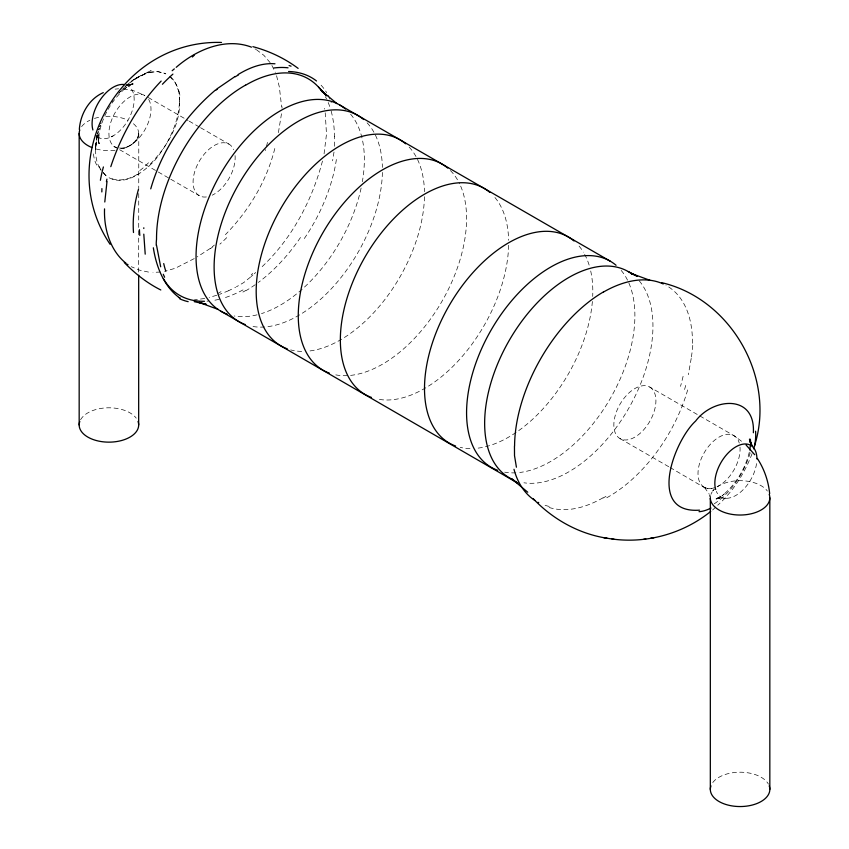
<?xml version="1.0" encoding="UTF-8"?>
<svg xmlns="http://www.w3.org/2000/svg" width="849" height="849" viewBox="0 0 849 849"><rect width="100%" height="100%" fill="white"/><g stroke="black" fill="none" stroke-linecap="round" stroke-linejoin="round"><path stroke-width="0.64" stroke-dasharray="4.25 3.18" d="M95.629 149.254L95.714 146.389M692.476 343.293L692.466 340.481A125.641 72.43 -59.3 0 0 666.019 285.349M109.086 177.781C125.748 186.164 143.258 172.177 154.433 160.822C168.622 143.746 179.118 122.129 179.574 99.651M179.648 101.148C179.712 92.021 177.154 82.045 169.704 76.123M179.574 101.254C180.455 125.758 165.98 148.013 149.456 164.929M334.58 146.272L334.538 136.647M95.746 145.932L97.433 134.736M334.007 152.045L332.585 160.79M691.426 356.962L692.444 349.544A54.92 45.857 1.7 0 0 692.731 343.293M691.213 358.427L688.327 374.685M278.398 132.635L281.518 113.586A48.881 40.858 3.9 0 0 281.688 112.63M324.074 153.828L326.494 134.11L325.209 112.811M97.412 134.885C94.992 146.049 94.228 158.625 100.002 168.94M97.656 133.845L98.208 131.691M97.699 133.654L98.261 131.468M322.471 161.045C311.742 201.606 291.048 240.193 259.921 268.719M749.296 452.146C745.157 469.083 735.563 484.79 722.032 495.837L724.186 494.107L715.452 499.626L721.406 496.495L716.089 499L719.899 497.694L714.954 498.915L721.608 497.673L717.118 498.204L726.213 498.289M274.8 148.522C266.703 181.198 248.831 210.711 225.399 234.664M685.727 385.425L684.39 390.116M98.675 130.056L99.174 128.411M98.739 129.823L99.237 128.178M750.208 452.857C744 472.935 731.976 491.964 714.306 503.775M99.704 126.766L100.278 125.121M99.779 126.533L100.161 125.429M100.766 123.774L100.967 123.232M100.872 123.476L101.084 122.935M752.087 453.663C744.669 473.116 733.324 491.253 717.766 505.208M112.355 101.593L112.991 100.691M118.764 93.273L119.433 92.499M118.881 93.135L119.55 92.371M119.773 92.117L120.452 91.363M119.889 91.989L120.569 91.236M120.908 90.864L121.598 90.132M121.938 89.771L122.627 89.049M122.978 88.699L123.678 87.999M714.635 489.003L712.767 490.86L714.062 489.512A29.757 17.182 0 0 0 710.953 494.33M124.028 87.659L124.718 86.991M125.068 86.662L134.726 78.999M712.64 509.984L716.057 506.8M125.291 86.449L128.125 83.934M251.028 276.615L252.917 274.917M250.497 277.092L243.695 282.6L236.468 286.782M214.404 245.032L212.25 246.868M255.719 272.529L254.329 273.707M128.602 83.531L139.682 76.07L149.562 72.282M210.34 248.386L197.191 256.897M135.49 78.511L147.45 72.844M137.623 77.217L151.111 70.531L131.637 80.931L136.063 78.161M605.942 496.378L603.087 498.066M136.201 78.076L137.018 77.588M137.368 174.31C129.165 179.436 118.319 182.153 109.234 177.674M245.478 290.634L242.92 292.077M194.219 258.605L175.191 268.295L164.632 271.351M111.24 136.88L113.129 135.882M231.586 289.233L228.795 290.634M228.721 290.676L219.509 294.391M234.833 287.599L235.587 287.227M216.697 295.293L209.172 297.415M147.8 72.738L148.862 72.452M715.251 487.528L711.441 488.557L713.256 488.111A29.757 17.182 -60 0 1 704.161 452.825A29.757 17.182 -60 0 1 739.267 443.051M149.137 72.367L157.787 71.56L165.406 73.481M204.726 298.487L194.4 299.846M149.806 72.218L158.147 71.698L165.81 73.895M127.297 84.762L134.046 83.807L129.101 85.017L132.911 83.722L127.594 86.227L133.548 83.096L124.814 88.604L126.968 86.885C112.079 99.11 101.795 116.929 98.654 135.936L99.068 133.208L98.664 143.523L98.399 136.806L98.887 142.664L98.102 138.705L99.524 143.598L96.542 136.434M160.429 272.02L152.979 272.391M115.146 89.145L118.573 88.763M126.352 84.804L129.664 84.635M123.296 88.954L133.93 90.822L144.839 95.544A29.757 17.182 -60 0 0 115.082 112.715A29.757 17.182 -60 0 0 115.082 147.079L118.499 149.042M119.391 148.002C128.666 149.328 139.172 140.085 138.79 132.136L138.674 273.919M148.522 272.083L139.576 270.162L131.287 266.692M116.801 147.609L113.883 146.516L115.082 147.079M255.04 48.913L255.719 49.284M148.246 97.508L188.053 120.494M189.189 121.152L199.419 127.053M200.555 127.711L228.986 144.128M649.761 387.059A29.757 17.182 -60 0 1 640.326 433.149A29.757 17.182 -60 0 1 614.559 418.27A29.757 17.182 -60 0 1 649.761 387.059L698.663 415.288M699.799 415.946L733.918 435.643L743.491 442.711M119.635 149.7L157.161 171.371M158.296 172.029L169.673 178.587M170.808 179.245L199.239 195.663M620.014 438.593L668.906 466.823M670.052 467.481L705.954 488.515L704.192 486.944L709.35 494.33M256.387 49.677L263.89 55.344L270.141 62.677M106.083 175.754L100.193 169.259M169.567 76.251L175.403 82.884L178.736 91.363M105.934 175.637L101.402 170.702L97.815 163.772M271.913 65.458L275.32 72.388M96.043 135.447L96.977 137.273M276.562 75.72L279.342 86.969L281.613 106.634M324.36 108.385L324.509 109.118M179.574 97.677L179.648 99.439M281.985 106.634A48.881 40.858 3.9 0 1 282.017 108.184M267.477 142.377A128.581 55.705 -66.5 0 1 265.291 150.56M226.715 237.656A124.145 76.728 -62 0 1 219.923 244.13M212.43 247.123A65.935 58.952 60.8 0 1 210.488 248.598M179.107 91.066A55.365 33.111 -57 0 1 180.052 97.391M321.071 85.197A128.666 72.526 -51.9 0 1 326.663 92.647M328.096 95.226A128.666 72.526 -51.9 0 1 331.227 102.58M251.251 274.811A33.737 14.231 -26.5 0 1 252.694 273.484M217.843 293.542A62.221 7.344 -22.3 0 1 220.995 291.663M325.379 96.733A125.641 72.43 -60.7 0 1 326.557 98.972M328.181 102.506A125.641 72.43 -60.7 0 1 330.41 108.587M331.152 111.092A125.641 72.43 -60.7 0 1 334.421 136.71M242.984 289.902A125.408 72.027 -56.9 0 1 223.574 298.105M219.084 299.315A125.408 72.027 -56.9 0 1 213.651 300.419M208.334 301.077A125.408 72.027 -56.9 0 1 207.039 301.172M300.482 237.497A125.44 71.422 -59.5 0 1 258.372 282.43M255.209 284.712A125.44 71.422 -59.5 0 1 245.775 290.772M336.384 159.506A124.952 73.874 -59.6 0 1 303.263 240.065M409.165 147.11A119.009 68.716 -60 0 1 424.468 191.704M424.468 196.703A119.009 68.716 -60 0 1 309.365 351.008M301.692 351.412A119.009 68.716 -60 0 1 290.729 349.905M450.394 170.532A119.009 68.716 -60 0 1 459.596 183.745M460.667 186.122A119.009 68.716 -60 0 1 433.924 314.172A119.009 68.716 -60 0 1 332.808 374.197M367.086 122.818A119.009 68.716 -60 0 1 382.4 167.412M382.4 172.411A119.009 68.716 -60 0 1 267.286 326.716M264.697 326.971A119.009 68.716 -60 0 1 252.217 326.398M350.637 114.212A119.009 68.716 -60 0 1 362.353 181.728M361.112 188.075A119.009 68.716 -60 0 1 261.513 313.589M257.045 314.841A119.009 68.716 -60 0 1 234.154 315.977M579.092 246.104A119.009 68.716 -60 0 1 583.412 252.153M584.653 254.339A119.009 68.716 -60 0 1 589.556 266.501M590.702 270.99A119.009 68.716 -60 0 1 592.698 296.418M592.379 301.469A119.009 68.716 -60 0 1 477.679 448.176M470.006 448.58A119.009 68.716 -60 0 1 460.222 447.37M621.171 270.396A119.009 68.716 -60 0 1 615.939 388.025A119.009 68.716 -60 0 1 519.758 472.479M515.874 472.808A119.009 68.716 -60 0 1 504.677 472.161M639.233 280.828A119.009 68.716 -60 0 1 628.801 408.146A119.009 68.716 -60 0 1 523.95 482.784M494.935 197.52A119.009 68.716 -60 0 1 508.625 240.288M508.625 245.287A119.009 68.716 -60 0 1 463.586 354.85A119.009 68.716 -60 0 1 378.452 399.285M756.555 463.607A29.757 17.182 -60 0 1 737.919 494.129A29.757 17.182 -60 0 1 716.312 491.38M602.992 497.801A125.429 73.141 -60.7 0 1 548.741 507.362M549.176 506.428A124.952 72.696 -58.8 0 1 542.617 504.433M683.095 376.309A128.188 62.465 -64.5 0 1 680.505 386.369M687.669 389.946A125.408 76.919 -60.2 0 1 606.006 498.193M125.694 84.858A29.757 17.182 -60 0 1 128.316 119.645A29.757 17.182 -60 0 1 96.797 136.328M148.49 162.764A49.465 28.983 -61.8 0 1 137.687 172.007M96.733 165.056A48.849 27.285 -60.6 0 1 93.316 151.493M133.442 123.721A29.757 17.182 0 0 1 120.738 149.222M115.018 150.273A29.757 17.182 0 0 1 94.483 148.479M81.61 126.628A29.757 17.182 0 0 1 89.856 120.261M94.483 118.435A29.757 17.182 0 0 1 99.895 117.088M105.849 116.366A29.757 17.182 0 0 1 127.987 120.261M148.649 99.365A29.757 17.182 -60 0 1 144.839 129.897A29.757 17.182 -60 0 1 120.293 148.469M80.57 419.767A29.757 17.182 0 0 1 107.43 407.817A29.757 17.182 0 0 1 136.222 418.154M206.371 196.957A29.757 17.182 -60 0 1 199.239 161.31A29.757 17.182 -60 0 1 233.677 149.657M235.067 155.611A29.757 17.182 -60 0 1 212.218 195.185M717.235 486.848A29.757 17.182 0 0 1 767.39 491.03M739.999 447.126A29.757 17.182 -60 0 1 717.15 486.7M712.778 782.545A29.757 17.182 0 0 1 741.57 772.219A29.757 17.182 0 0 1 768.43 784.158M95.788 145.317L95.491 150.188L96.924 134.301L95.788 145.317M707.864 488.599L704.766 487.559L707.864 488.599"/><path stroke-width="1.27" d="M753.371 432.767C755.472 393.894 713.149 397.597 695.618 421.072C674.064 440.737 646.651 513.974 699.544 510.164M104.788 201.998L107.006 181.537M143.789 228.519L143.81 227.797M104.544 208.865C103.758 228.434 110.052 250.646 126.14 263.349M514.462 446.075L514.515 455.669L516.415 467.205M750.336 445.863L749.763 449.97M79.328 129.483C80.315 114.222 88.975 98.972 103.27 92.637M753.488 448.856C777.535 380.352 732.156 299.05 661.668 282.664M150.74 188.871C161.703 150.4 184.986 115.899 215.391 90.09M110.795 166.659C121.195 135.055 138.1 105.17 161.151 81.069M172.167 70.711L174.332 68.875M176.199 67.336C196.119 49.921 225.314 37.197 251.474 47.162M710.73 511.438C683.371 533.522 646.832 543.838 611.98 538.977M235.088 76.484L216.898 88.922M245.531 85.25L247.972 83.86A125.641 72.43 -60.7 0 1 322.588 92.244M603.469 291.907L601.028 293.372A125.641 71.475 -60.1 0 0 514.579 446.001M238.145 74.521C249.245 67.771 261.736 62.741 274.97 63.781M650.621 538.245L653.921 537.746M643.574 539.317L645.802 538.977M221.493 42.45C119.688 39.351 52.776 159.357 110.126 244.332M533.087 498.554C552.678 519.227 578.891 533.925 607.162 538.245M603.862 537.746L614.209 539.317M194.219 301.65L206.148 304.292L198.921 302.371L218.097 309.386M289.074 65.553L291.058 66.158M252.875 46.653C269.144 50.972 284.659 58.284 298.137 68.387M180.2 297.999L178.502 297.479M650.079 280.35L630.903 273.325L637.387 276.339L628.302 271.595M160.801 289.976C147.089 283.12 134.938 273.516 124.294 262.543M339.706 104.979L610.24 261.174M220.698 311.116L517.932 483.24L512.085 479.123L527.749 492.218M127.382 264.251L128.008 264.697M336.915 103.599L321.251 90.503L326.525 95.799L318.566 87.107M746.101 445.025L754.729 454.735M757.297 458.407C764.249 468.924 768.441 481.16 769.672 493.694M752.023 445.449L749.943 441.353L750.951 443.337M164.61 277.241L163.273 274.248M751.726 445.502L749.476 439.124L750.898 444.016L750.336 439.198M709.828 495.54L710.231 496.739M160.673 266.798L156.556 245.414M145.211 254.159L143.789 234.144M769.831 497.854L769.831 789.368M710.326 789.368L710.326 497.854A29.757 17.182 0 0 0 743.14 514.94A29.757 17.182 0 0 0 769.205 494.33M138.674 275.235L138.674 424.978M79.169 133.452L79.169 424.978M101.912 188.595A48.881 2.473 -89.6 0 1 101.838 191.938M106.422 181.601A130.088 94.112 -49.8 0 1 106.921 179.15M100.384 180.285A128.581 89.994 -51.8 0 1 103.408 166.956M162.424 84.253A124.145 66.381 -58.2 0 1 172.909 74.118M194.262 55.217A65.935 5.391 -37.3 0 1 192.352 57.01M139.82 235.417A117.385 90.132 -38.6 0 1 139.438 229.676M133.495 232.52A127.955 87.755 -51.9 0 1 138.429 189.476M215.688 90.365A34.331 29.333 14.2 0 1 217.206 89.251M235.3 76.76A60.831 47.311 42.4 0 1 238.452 74.956M273.601 68.026A128.761 72.59 -56.8 0 1 288.066 67.814M288.575 71.496A128.666 72.526 -51.9 0 1 316.475 80.963M188.17 301.671A129.101 76.208 -63.9 0 1 179.786 298.859M178.64 297.192A128.761 75.285 -69.2 0 1 153.34 247.781M245.531 85.123A125.641 73.587 -60.1 0 0 156.545 236.553L156.524 239.418A54.92 43.766 1.5 0 0 156.269 245.414M165.81 271.234A128.188 66.19 -67 0 1 163.719 263.572M204.482 301.278A125.408 72.027 -56.9 0 1 163.369 278.578M287.302 348.843A119.009 68.716 -60 0 1 280.839 208.419A119.009 68.716 -60 0 1 405.684 143.81M329.38 373.136A119.009 68.716 -60 0 1 322.917 232.711A119.009 68.716 -60 0 1 447.752 168.102M245.223 324.541A119.009 68.716 -60 0 1 238.76 184.127A119.009 68.716 -60 0 1 363.605 119.507M227.161 314.119A119.009 68.716 -60 0 1 220.698 173.695A119.009 68.716 -60 0 1 345.543 109.086M455.616 446.012A119.009 68.716 -60 0 1 449.153 305.587A119.009 68.716 -60 0 1 573.988 240.978M497.694 470.304A119.009 68.716 -60 0 1 491.221 329.879A119.009 68.716 -60 0 1 616.066 265.27M513.528 479.855A119.009 68.716 -60 0 1 509.294 340.311A119.009 68.716 -60 0 1 632.261 274.216M371.459 397.428A119.009 68.716 -60 0 1 364.996 257.003A119.009 68.716 -60 0 1 489.831 192.394M715.654 489.502A29.757 17.182 -60 0 1 732.942 448.76A29.757 17.182 -60 0 1 756.915 458.98M710.984 508.052A49.465 27.497 -59.3 0 1 699.024 511.703M755.568 431.228A48.849 27.837 -61.6 0 1 754.538 446.096M603.469 292.045A125.641 72.43 -59.3 0 1 663.26 283.959M538.744 502.693A124.952 72.696 -58.8 0 1 537.99 502.29M535.05 500.56A124.952 72.696 -58.8 0 1 513.985 469.295M92.902 129.971A29.757 17.182 -60 0 1 100.564 99.354A29.757 17.182 -60 0 1 124.495 84.582M92.063 147.609A29.757 17.182 0 0 1 79.795 129.939M138.047 421.454A29.757 17.182 0 0 1 108.916 442.149A29.757 17.182 0 0 1 79.795 421.454M769.205 785.856A29.757 17.182 0 0 1 740.084 806.55A29.757 17.182 0 0 1 710.953 785.856"/></g></svg>
